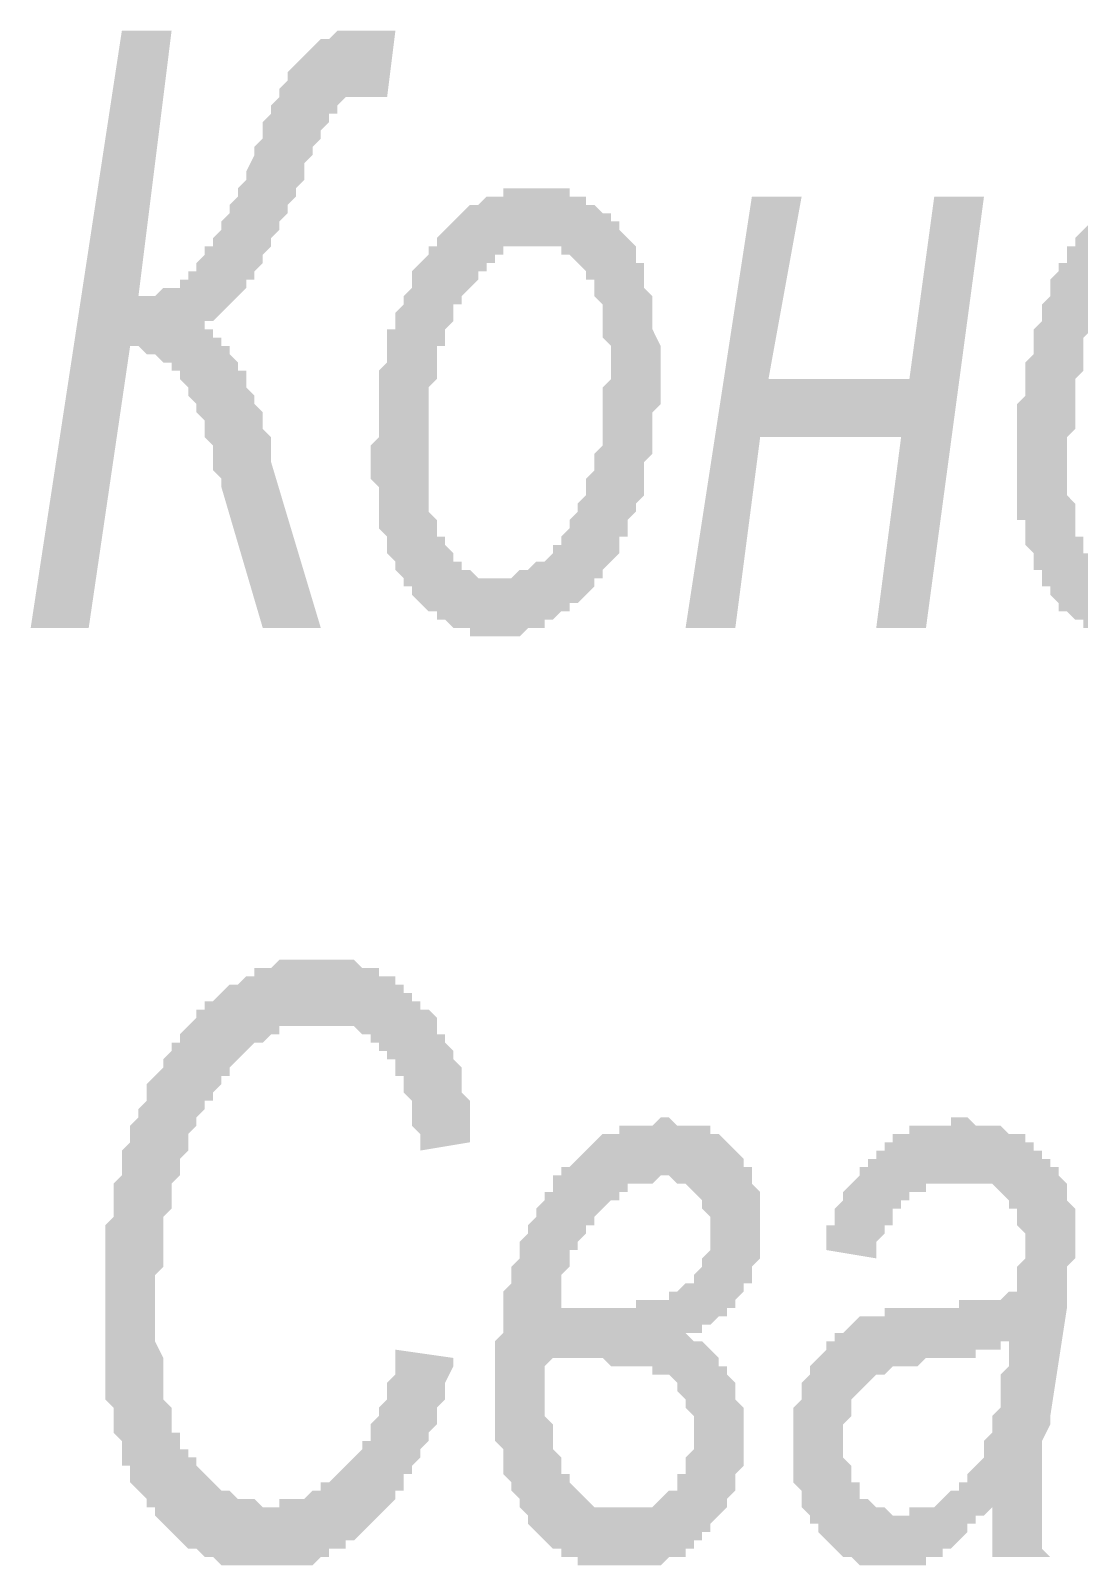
# Model space of a CAD drawing. Header units: millimetres. Extents: x 1372 to 666090, y 1285 to 31551.
# Drawn here: x 503631 to 504159, y 4124 to 4896 of the extents above; entities that cross this region are included whole.
import ezdxf

# ---------------------------------------------------------------- set-up
doc = ezdxf.new("R2010")
doc.units = ezdxf.units.MM
doc.layers.add('PDF _75-АЗ Штамп', color=7, linetype='Continuous')

msp = doc.modelspace()

# ---------------------------------------------------------------- hatches: boundary and pattern name
at = {"layer": 'PDF _75-АЗ Штамп', "transparency": 33554559}
for points in [[(503677.36, 4895.54), (503702.39, 4895.54), (503685.7, 4762.06), (503685.7, 4762.06), (503689.88, 4762.06), (503694.05, 4762.06), (503698.22, 4766.23), (503698.22, 4766.23), (503702.39, 4766.23), (503702.39, 4766.23), (503706.56, 4766.23), (503706.56, 4770.4), (503710.73, 4770.4), (503710.73, 4774.58), (503714.9, 4774.58), (503714.9, 4778.75), (503719.07, 4782.92), (503719.07, 4787.09), (503723.24, 4787.09), (503723.24, 4791.26), (503723.24, 4791.26), (503727.42, 4795.43), (503727.42, 4799.6), (503731.59, 4803.77), (503731.59, 4803.77), (503731.59, 4807.94), (503735.76, 4812.12), (503735.76, 4816.29), (503739.93, 4820.46), (503739.93, 4824.63), (503739.93, 4824.63), (503744.1, 4832.97), (503744.1, 4837.14), (503748.27, 4841.31), (503748.27, 4845.49), (503748.27, 4849.66), (503752.44, 4853.83), (503752.44, 4858), (503756.61, 4862.17), (503756.61, 4862.17), (503756.61, 4866.34), (503760.79, 4870.51), (503760.79, 4870.51), (503760.79, 4874.68), (503760.79, 4874.68), (503760.79, 4874.68), (503764.96, 4878.85), (503764.96, 4878.85), (503769.13, 4883.03), (503773.3, 4887.2), (503773.3, 4887.2), (503777.47, 4891.37), (503777.47, 4891.37), (503777.47, 4891.37), (503781.64, 4891.37), (503785.81, 4895.54), (503785.81, 4895.54), (503789.98, 4895.54), (503794.15, 4895.54), (503798.33, 4895.54), (503798.33, 4895.54), (503798.33, 4895.54), (503802.5, 4895.54), (503802.5, 4895.54), (503806.67, 4895.54), (503810.84, 4895.54), (503815.01, 4895.54), (503810.84, 4862.17), (503806.67, 4862.17), (503806.67, 4862.17), (503802.5, 4862.17), (503798.33, 4862.17), (503798.33, 4862.17), (503794.15, 4862.17), (503789.98, 4862.17), (503789.98, 4862.17), (503785.81, 4858), (503785.81, 4853.83), (503785.81, 4853.83), (503781.64, 4853.83), (503781.64, 4849.66), (503781.64, 4849.66), (503777.47, 4845.49), (503777.47, 4841.31), (503773.3, 4837.14), (503773.3, 4832.97), (503769.13, 4828.8), (503769.13, 4824.63), (503769.13, 4820.46), (503764.96, 4816.29), (503764.96, 4812.12), (503760.79, 4807.94), (503760.79, 4803.77), (503756.61, 4799.6), (503756.61, 4795.43), (503752.44, 4791.26), (503752.44, 4787.09), (503752.44, 4787.09), (503748.27, 4782.92), (503748.27, 4778.75), (503748.27, 4778.75), (503744.1, 4774.58), (503744.1, 4770.4), (503744.1, 4770.4), (503739.93, 4770.4), (503739.93, 4766.23), (503735.76, 4762.06), (503735.76, 4762.06), (503731.59, 4757.89), (503731.59, 4757.89), (503727.42, 4753.72), (503727.42, 4753.72), (503723.24, 4749.55), (503719.07, 4749.55), (503719.07, 4749.55), (503719.07, 4749.55), (503719.07, 4749.55), (503719.07, 4745.38), (503723.24, 4745.38), (503723.24, 4741.21), (503727.42, 4741.21), (503727.42, 4737.03), (503731.59, 4737.03), (503731.59, 4732.86), (503731.59, 4732.86), (503735.76, 4728.69), (503735.76, 4724.52), (503739.93, 4724.52), (503739.93, 4720.35), (503739.93, 4716.18), (503744.1, 4712.01), (503744.1, 4707.84), (503748.27, 4703.67), (503748.27, 4699.49), (503748.27, 4695.32), (503752.44, 4691.15), (503752.44, 4686.98), (503752.44, 4678.64), (503752.44, 4678.64), (503777.47, 4595.21), (503748.27, 4595.21), (503727.42, 4666.12), (503727.42, 4670.3), (503723.24, 4674.47), (503723.24, 4682.81), (503723.24, 4686.98), (503719.07, 4691.15), (503719.07, 4695.32), (503719.07, 4699.49), (503714.9, 4703.67), (503714.9, 4703.67), (503714.9, 4707.84), (503710.73, 4712.01), (503710.73, 4712.01), (503710.73, 4716.18), (503706.56, 4720.35), (503706.56, 4720.35), (503706.56, 4720.35), (503706.56, 4724.52), (503702.39, 4724.52), (503702.39, 4728.69), (503698.22, 4728.69), (503694.05, 4732.86), (503694.05, 4732.86), (503689.88, 4732.86), (503685.7, 4737.03), (503685.7, 4737.03), (503681.53, 4737.03), (503681.53, 4737.03), (503660.68, 4595.21), (503631.48, 4595.21)], [(504223.79, 4674.47), (504248.81, 4670.3), (504248.81, 4666.12), (504248.81, 4661.95), (504248.81, 4657.78), (504244.64, 4653.61), (504244.64, 4649.44), (504244.64, 4645.27), (504240.47, 4641.1), (504240.47, 4641.1), (504240.47, 4636.93), (504236.3, 4632.76), (504236.3, 4628.58), (504232.13, 4624.41), (504232.13, 4624.41), (504232.13, 4620.24), (504227.96, 4616.07), (504227.96, 4616.07), (504223.79, 4611.9), (504223.79, 4611.9), (504219.62, 4607.73), (504219.62, 4607.73), (504215.44, 4603.56), (504215.44, 4603.56), (504211.27, 4599.39), (504207.1, 4599.39), (504207.1, 4599.39), (504202.93, 4595.21), (504202.93, 4595.21), (504198.76, 4595.21), (504194.59, 4595.21), (504194.59, 4591.04), (504190.42, 4591.04), (504186.25, 4591.04), (504182.07, 4591.04), (504182.07, 4591.04), (504177.9, 4591.04), (504177.9, 4591.04), (504173.73, 4591.04), (504169.56, 4595.21), (504169.56, 4595.21), (504165.39, 4595.21), (504161.22, 4595.21), (504161.22, 4599.39), (504157.05, 4599.39), (504157.05, 4599.39), (504152.88, 4603.56), (504148.71, 4603.56), (504148.71, 4607.73), (504144.53, 4611.9), (504144.53, 4611.9), (504144.53, 4616.07), (504140.36, 4616.07), (504140.36, 4620.24), (504140.36, 4624.41), (504136.19, 4624.41), (504136.19, 4628.58), (504136.19, 4632.76), (504132.02, 4636.93), (504132.02, 4641.1), (504132.02, 4645.27), (504132.02, 4649.44), (504127.85, 4649.44), (504127.85, 4653.61), (504127.85, 4657.78), (504127.85, 4661.95), (504127.85, 4670.3), (504127.85, 4674.47), (504127.85, 4678.64), (504127.85, 4678.64), (504127.85, 4682.81), (504127.85, 4686.98), (504127.85, 4691.15), (504127.85, 4695.32), (504127.85, 4699.49), (504127.85, 4703.67), (504127.85, 4707.84), (504132.02, 4712.01), (504132.02, 4716.18), (504132.02, 4720.35), (504132.02, 4720.35), (504132.02, 4724.52), (504132.02, 4728.69), (504136.19, 4732.86), (504136.19, 4737.03), (504136.19, 4741.21), (504136.19, 4745.38), (504136.19, 4745.38), (504140.36, 4749.55), (504140.36, 4753.72), (504140.36, 4757.89), (504144.53, 4762.06), (504144.53, 4766.23), (504144.53, 4770.4), (504148.71, 4774.58), (504148.71, 4778.75), (504152.88, 4778.75), (504152.88, 4782.92), (504152.88, 4787.09), (504157.05, 4787.09), (504157.05, 4791.26), (504161.22, 4795.43), (504161.22, 4795.43), (504165.39, 4799.6), (504165.39, 4799.6), (504169.56, 4799.6), (504169.56, 4803.77), (504173.73, 4803.77), (504173.73, 4807.94), (504177.9, 4807.94), (504182.07, 4812.12), (504182.07, 4812.12), (504186.25, 4812.12), (504190.42, 4812.12), (504190.42, 4816.29), (504194.59, 4816.29), (504198.76, 4816.29), (504198.76, 4816.29), (504202.93, 4816.29), (504207.1, 4816.29), (504207.1, 4816.29), (504211.27, 4816.29), (504215.44, 4816.29), (504215.44, 4816.29), (504219.62, 4816.29), (504223.79, 4816.29), (504223.79, 4812.12), (504227.96, 4812.12), (504232.13, 4812.12), (504232.13, 4807.94), (504236.3, 4807.94), (504236.3, 4807.94), (504240.47, 4803.77), (504240.47, 4799.6), (504244.64, 4799.6), (504244.64, 4795.43), (504248.81, 4795.43), (504248.81, 4791.26), (504252.98, 4787.09), (504252.98, 4787.09), (504252.98, 4782.92), (504257.16, 4778.75), (504257.16, 4774.58), (504257.16, 4770.4), (504257.16, 4766.23), (504257.16, 4762.06), (504261.33, 4757.89), (504261.33, 4753.72), (504261.33, 4749.55), (504261.33, 4745.38), (504261.33, 4745.38), (504236.3, 4741.21), (504236.3, 4749.55), (504236.3, 4753.72), (504232.13, 4757.89), (504232.13, 4757.89), (504232.13, 4762.06), (504232.13, 4766.23), (504227.96, 4770.4), (504227.96, 4774.58), (504227.96, 4774.58), (504223.79, 4778.75), (504223.79, 4778.75), (504219.62, 4782.92), (504215.44, 4782.92), (504215.44, 4782.92), (504211.27, 4787.09), (504207.1, 4787.09), (504207.1, 4787.09), (504202.93, 4787.09), (504202.93, 4787.09), (504198.76, 4787.09), (504194.59, 4787.09), (504194.59, 4782.92), (504190.42, 4782.92), (504186.25, 4782.92), (504186.25, 4778.75), (504182.07, 4778.75), (504182.07, 4774.58), (504177.9, 4774.58), (504177.9, 4774.58), (504177.9, 4770.4), (504173.73, 4766.23), (504173.73, 4766.23), (504169.56, 4762.06), (504169.56, 4757.89), (504169.56, 4753.72), (504165.39, 4753.72), (504165.39, 4749.55), (504165.39, 4745.38), (504161.22, 4741.21), (504161.22, 4737.03), (504161.22, 4732.86), (504161.22, 4728.69), (504161.22, 4724.52), (504157.05, 4720.35), (504157.05, 4716.18), (504157.05, 4712.01), (504157.05, 4707.84), (504157.05, 4703.67), (504157.05, 4699.49), (504157.05, 4695.32), (504152.88, 4691.15), (504152.88, 4691.15), (504152.88, 4686.98), (504152.88, 4682.81), (504152.88, 4678.64), (504152.88, 4674.47), (504152.88, 4670.3), (504152.88, 4666.12), (504152.88, 4661.95), (504157.05, 4657.78), (504157.05, 4653.61), (504157.05, 4649.44), (504157.05, 4645.27), (504157.05, 4641.1), (504161.22, 4641.1), (504161.22, 4636.93), (504161.22, 4632.76), (504165.39, 4632.76), (504165.39, 4628.58), (504169.56, 4624.41), (504169.56, 4624.41), (504173.73, 4624.41), (504177.9, 4620.24), (504177.9, 4620.24), (504182.07, 4620.24), (504182.07, 4620.24), (504186.25, 4620.24), (504190.42, 4620.24), (504190.42, 4620.24), (504194.59, 4624.41), (504194.59, 4624.41), (504198.76, 4624.41), (504202.93, 4628.58), (504202.93, 4628.58), (504207.1, 4632.76), (504207.1, 4632.76), (504211.27, 4636.93), (504211.27, 4636.93), (504211.27, 4641.1), (504215.44, 4645.27), (504215.44, 4649.44), (504215.44, 4649.44), (504219.62, 4653.61), (504219.62, 4657.78), (504219.62, 4661.95), (504223.79, 4666.12), (504223.79, 4670.3), (504223.79, 4674.47), (504223.79, 4674.47)], [(503994.37, 4812.12), (504019.4, 4812.12), (504002.71, 4720.35), (504073.62, 4720.35), (504086.14, 4812.12), (504111.16, 4812.12), (504081.97, 4595.21), (504056.94, 4595.21), (504069.45, 4691.15), (503998.54, 4691.15), (503986.03, 4595.21), (503961, 4595.21)], [(503815.01, 4232.32), (503844.21, 4228.15), (503844.21, 4223.98), (503840.04, 4215.64), (503840.04, 4211.47), (503840.04, 4211.47), (503840.04, 4207.3), (503835.87, 4203.12), (503835.87, 4198.95), (503835.87, 4194.78), (503831.7, 4190.61), (503831.7, 4186.44), (503827.52, 4182.27), (503827.52, 4182.27), (503827.52, 4178.1), (503823.35, 4173.93), (503823.35, 4169.75), (503819.18, 4169.75), (503819.18, 4165.58), (503819.18, 4161.41), (503815.01, 4161.41), (503815.01, 4157.24), (503810.84, 4153.07), (503810.84, 4153.07), (503806.67, 4148.9), (503806.67, 4148.9), (503802.5, 4144.73), (503802.5, 4144.73), (503798.33, 4140.56), (503798.33, 4140.56), (503794.15, 4136.39), (503789.98, 4136.39), (503789.98, 4132.21), (503785.81, 4132.21), (503781.64, 4132.21), (503781.64, 4128.04), (503777.47, 4128.04), (503777.47, 4128.04), (503773.3, 4123.87), (503769.13, 4123.87), (503769.13, 4123.87), (503764.96, 4123.87), (503760.79, 4123.87), (503760.79, 4123.87), (503756.61, 4123.87), (503752.44, 4123.87), (503748.27, 4123.87), (503748.27, 4123.87), (503748.27, 4123.87), (503744.1, 4123.87), (503739.93, 4123.87), (503735.76, 4123.87), (503735.76, 4123.87), (503731.59, 4123.87), (503727.42, 4123.87), (503727.42, 4123.87), (503723.24, 4128.04), (503719.07, 4128.04), (503719.07, 4128.04), (503714.9, 4132.21), (503714.9, 4132.21), (503710.73, 4132.21), (503706.56, 4136.39), (503706.56, 4136.39), (503702.39, 4140.56), (503702.39, 4140.56), (503698.22, 4144.73), (503698.22, 4144.73), (503694.05, 4148.9), (503694.05, 4153.07), (503689.88, 4153.07), (503689.88, 4153.07), (503689.88, 4157.24), (503685.7, 4161.41), (503685.7, 4161.41), (503681.53, 4165.58), (503681.53, 4169.75), (503681.53, 4173.93), (503677.36, 4173.93), (503677.36, 4178.1), (503677.36, 4182.27), (503677.36, 4186.44), (503673.19, 4190.61), (503673.19, 4194.78), (503673.19, 4194.78), (503673.19, 4198.95), (503673.19, 4203.12), (503669.02, 4207.3), (503669.02, 4211.47), (503669.02, 4215.64), (503669.02, 4219.81), (503669.02, 4223.98), (503669.02, 4228.15), (503669.02, 4232.32), (503669.02, 4240.66), (503669.02, 4244.84), (503669.02, 4249.01), (503669.02, 4249.01), (503669.02, 4253.18), (503669.02, 4257.35), (503669.02, 4261.52), (503669.02, 4265.69), (503669.02, 4269.86), (503669.02, 4274.03), (503669.02, 4278.21), (503669.02, 4282.38), (503669.02, 4286.55), (503669.02, 4290.72), (503669.02, 4294.89), (503673.19, 4299.06), (503673.19, 4303.23), (503673.19, 4307.4), (503673.19, 4311.57), (503673.19, 4315.75), (503677.36, 4319.92), (503677.36, 4324.09), (503677.36, 4328.26), (503677.36, 4332.43), (503677.36, 4332.43), (503681.53, 4336.6), (503681.53, 4340.77), (503681.53, 4344.94), (503685.7, 4349.12), (503685.7, 4353.29), (503685.7, 4353.29), (503689.88, 4357.46), (503689.88, 4361.63), (503689.88, 4365.8), (503694.05, 4369.97), (503694.05, 4369.97), (503698.22, 4374.14), (503698.22, 4378.31), (503698.22, 4378.31), (503702.39, 4382.48), (503702.39, 4386.66), (503706.56, 4386.66), (503706.56, 4390.83), (503710.73, 4395), (503710.73, 4395), (503714.9, 4399.17), (503714.9, 4403.34), (503719.07, 4403.34), (503719.07, 4407.51), (503723.24, 4407.51), (503727.42, 4411.68), (503727.42, 4411.68), (503731.59, 4415.85), (503731.59, 4415.85), (503735.76, 4415.85), (503739.93, 4420.03), (503739.93, 4420.03), (503744.1, 4420.03), (503744.1, 4424.2), (503748.27, 4424.2), (503752.44, 4424.2), (503752.44, 4424.2), (503756.61, 4428.37), (503760.79, 4428.37), (503760.79, 4428.37), (503764.96, 4428.37), (503769.13, 4428.37), (503769.13, 4428.37), (503773.3, 4428.37), (503777.47, 4428.37), (503777.47, 4428.37), (503781.64, 4428.37), (503785.81, 4428.37), (503789.98, 4428.37), (503789.98, 4428.37), (503794.15, 4428.37), (503798.33, 4424.2), (503798.33, 4424.2), (503802.5, 4424.2), (503806.67, 4424.2), (503806.67, 4420.03), (503810.84, 4420.03), (503815.01, 4420.03), (503815.01, 4415.85), (503819.18, 4415.85), (503819.18, 4411.68), (503823.35, 4411.68), (503823.35, 4407.51), (503827.52, 4407.51), (503827.52, 4403.34), (503831.7, 4403.34), (503831.7, 4403.34), (503835.87, 4399.17), (503835.87, 4395), (503835.87, 4390.83), (503840.04, 4390.83), (503840.04, 4386.66), (503844.21, 4382.48), (503844.21, 4378.31), (503844.21, 4378.31), (503848.38, 4374.14), (503848.38, 4369.97), (503848.38, 4365.8), (503848.38, 4361.63), (503852.55, 4357.46), (503852.55, 4353.29), (503852.55, 4349.12), (503852.55, 4344.94), (503852.55, 4340.77), (503852.55, 4336.6), (503852.55, 4336.6), (503827.52, 4332.43), (503827.52, 4336.6), (503827.52, 4340.77), (503823.35, 4344.94), (503823.35, 4349.12), (503823.35, 4353.29), (503823.35, 4357.46), (503819.18, 4361.63), (503819.18, 4365.8), (503819.18, 4369.97), (503815.01, 4369.97), (503815.01, 4374.14), (503815.01, 4378.31), (503810.84, 4378.31), (503810.84, 4382.48), (503806.67, 4382.48), (503806.67, 4386.66), (503802.5, 4386.66), (503802.5, 4390.83), (503798.33, 4390.83), (503798.33, 4390.83), (503794.15, 4395), (503789.98, 4395), (503789.98, 4395), (503785.81, 4395), (503781.64, 4395), (503777.47, 4395), (503777.47, 4395), (503773.3, 4395), (503773.3, 4395), (503769.13, 4395), (503764.96, 4395), (503764.96, 4395), (503760.79, 4395), (503756.61, 4395), (503756.61, 4390.83), (503752.44, 4390.83), (503752.44, 4390.83), (503748.27, 4386.66), (503744.1, 4386.66), (503744.1, 4386.66), (503739.93, 4382.48), (503739.93, 4382.48), (503735.76, 4378.31), (503735.76, 4378.31), (503731.59, 4374.14), (503731.59, 4369.97), (503727.42, 4369.97), (503727.42, 4365.8), (503723.24, 4361.63), (503723.24, 4357.46), (503719.07, 4357.46), (503719.07, 4353.29), (503714.9, 4349.12), (503714.9, 4349.12), (503714.9, 4344.94), (503710.73, 4340.77), (503710.73, 4336.6), (503710.73, 4336.6), (503710.73, 4332.43), (503706.56, 4328.26), (503706.56, 4324.09), (503706.56, 4319.92), (503702.39, 4315.75), (503702.39, 4311.57), (503702.39, 4307.4), (503702.39, 4307.4), (503702.39, 4303.23), (503698.22, 4299.06), (503698.22, 4294.89), (503698.22, 4290.72), (503698.22, 4286.55), (503698.22, 4282.38), (503698.22, 4278.21), (503698.22, 4274.03), (503694.05, 4269.86), (503694.05, 4265.69), (503694.05, 4261.52), (503694.05, 4257.35), (503694.05, 4253.18), (503694.05, 4249.01), (503694.05, 4244.84), (503694.05, 4240.66), (503694.05, 4236.49), (503698.22, 4228.15), (503698.22, 4223.98), (503698.22, 4219.81), (503698.22, 4215.64), (503698.22, 4211.47), (503698.22, 4211.47), (503698.22, 4207.3), (503702.39, 4203.12), (503702.39, 4198.95), (503702.39, 4194.78), (503702.39, 4190.61), (503706.56, 4190.61), (503706.56, 4186.44), (503706.56, 4182.27), (503710.73, 4182.27), (503710.73, 4178.1), (503714.9, 4178.1), (503714.9, 4173.93), (503719.07, 4169.75), (503719.07, 4169.75), (503723.24, 4165.58), (503723.24, 4165.58), (503727.42, 4161.41), (503727.42, 4161.41), (503731.59, 4161.41), (503735.76, 4157.24), (503735.76, 4157.24), (503739.93, 4157.24), (503744.1, 4157.24), (503744.1, 4157.24), (503748.27, 4153.07), (503752.44, 4153.07), (503752.44, 4153.07), (503756.61, 4153.07), (503756.61, 4157.24), (503760.79, 4157.24), (503764.96, 4157.24), (503764.96, 4157.24), (503769.13, 4157.24), (503773.3, 4161.41), (503773.3, 4161.41), (503777.47, 4161.41), (503777.47, 4165.58), (503781.64, 4165.58), (503785.81, 4169.75), (503785.81, 4169.75), (503789.98, 4173.93), (503789.98, 4173.93), (503794.15, 4178.1), (503794.15, 4178.1), (503798.33, 4182.27), (503798.33, 4186.44), (503802.5, 4186.44), (503802.5, 4190.61), (503802.5, 4194.78), (503806.67, 4198.95), (503806.67, 4203.12), (503806.67, 4203.12), (503810.84, 4207.3), (503810.84, 4211.47), (503810.84, 4215.64), (503815.01, 4219.81), (503815.01, 4223.98), (503815.01, 4228.15), (503815.01, 4232.32)]]:
    msp.add_hatch(color=256, dxfattribs=at).paths.add_polyline_path(points)
h = msp.add_hatch(color=256, dxfattribs=at)
h.paths.add_polyline_path([(503802.5, 4678.64), (503802.5, 4682.81), (503802.5, 4686.98), (503806.67, 4691.15), (503806.67, 4695.32), (503806.67, 4699.49), (503806.67, 4703.67), (503806.67, 4707.84), (503806.67, 4712.01), (503806.67, 4716.18), (503806.67, 4720.35), (503806.67, 4724.52), (503810.84, 4728.69), (503810.84, 4732.86), (503810.84, 4737.03), (503810.84, 4741.21), (503810.84, 4745.38), (503815.01, 4745.38), (503815.01, 4749.55), (503815.01, 4753.72), (503819.18, 4757.89), (503819.18, 4762.06), (503819.18, 4762.06), (503823.35, 4766.23), (503823.35, 4770.4), (503823.35, 4774.58), (503827.52, 4778.75), (503827.52, 4778.75), (503831.7, 4782.92), (503831.7, 4787.09), (503835.87, 4787.09), (503835.87, 4791.26), (503840.04, 4795.43), (503840.04, 4795.43), (503844.21, 4799.6), (503844.21, 4799.6), (503848.38, 4803.77), (503848.38, 4803.77), (503852.55, 4807.94), (503852.55, 4807.94), (503856.72, 4807.94), (503860.89, 4812.12), (503860.89, 4812.12), (503865.06, 4812.12), (503869.24, 4812.12), (503869.24, 4816.29), (503873.41, 4816.29), (503877.58, 4816.29), (503877.58, 4816.29), (503881.75, 4816.29), (503885.92, 4816.29), (503885.92, 4816.29), (503890.09, 4816.29), (503894.26, 4816.29), (503894.26, 4816.29), (503898.43, 4816.29), (503902.61, 4816.29), (503902.61, 4812.12), (503906.78, 4812.12), (503910.95, 4812.12), (503910.95, 4807.94), (503915.12, 4807.94), (503915.12, 4807.94), (503919.29, 4803.77), (503923.46, 4803.77), (503923.46, 4799.6), (503927.63, 4799.6), (503927.63, 4795.43), (503931.8, 4791.26), (503931.8, 4791.26), (503931.8, 4791.26), (503935.98, 4787.09), (503935.98, 4782.92), (503935.98, 4778.75), (503940.15, 4778.75), (503940.15, 4774.58), (503940.15, 4770.4), (503940.15, 4766.23), (503944.32, 4762.06), (503944.32, 4757.89), (503944.32, 4753.72), (503944.32, 4753.72), (503944.32, 4749.55), (503944.32, 4745.38), (503948.49, 4737.03), (503948.49, 4732.86), (503948.49, 4728.69), (503948.49, 4728.69), (503948.49, 4724.52), (503948.49, 4716.18), (503948.49, 4712.01), (503948.49, 4707.84), (503944.32, 4703.67), (503944.32, 4703.67), (503944.32, 4699.49), (503944.32, 4695.32), (503944.32, 4691.15), (503944.32, 4686.98), (503944.32, 4682.81), (503940.15, 4678.64), (503940.15, 4674.47), (503940.15, 4670.3), (503940.15, 4666.12), (503940.15, 4661.95), (503935.98, 4657.78), (503935.98, 4657.78), (503935.98, 4653.61), (503931.8, 4649.44), (503931.8, 4645.27), (503931.8, 4641.1), (503927.63, 4641.1), (503927.63, 4636.93), (503927.63, 4632.76), (503923.46, 4628.58), (503923.46, 4628.58), (503919.29, 4624.41), (503919.29, 4620.24), (503915.12, 4620.24), (503915.12, 4616.07), (503910.95, 4611.9), (503910.95, 4611.9), (503906.78, 4607.73), (503906.78, 4607.73), (503902.61, 4607.73), (503902.61, 4603.56), (503898.43, 4603.56), (503894.26, 4599.39), (503894.26, 4599.39), (503890.09, 4599.39), (503890.09, 4595.21), (503885.92, 4595.21), (503881.75, 4595.21), (503881.75, 4595.21), (503877.58, 4591.04), (503873.41, 4591.04), (503873.41, 4591.04), (503869.24, 4591.04), (503865.06, 4591.04), (503865.06, 4591.04), (503860.89, 4591.04), (503860.89, 4591.04), (503856.72, 4591.04), (503852.55, 4591.04), (503852.55, 4595.21), (503848.38, 4595.21), (503844.21, 4595.21), (503844.21, 4595.21), (503840.04, 4599.39), (503835.87, 4599.39), (503835.87, 4603.56), (503835.87, 4603.56), (503831.7, 4603.56), (503827.52, 4607.73), (503827.52, 4607.73), (503823.35, 4611.9), (503823.35, 4616.07), (503819.18, 4616.07), (503819.18, 4620.24), (503815.01, 4624.41), (503815.01, 4624.41), (503815.01, 4628.58), (503810.84, 4632.76), (503810.84, 4636.93), (503810.84, 4641.1), (503806.67, 4645.27), (503806.67, 4645.27), (503806.67, 4649.44), (503806.67, 4653.61), (503806.67, 4657.78), (503806.67, 4661.95), (503806.67, 4666.12), (503802.5, 4670.3), (503802.5, 4674.47), (503802.5, 4678.64)], flags=0)
h.paths.add_polyline_path([(503831.7, 4682.81), (503831.7, 4678.64), (503831.7, 4674.47), (503831.7, 4666.12), (503831.7, 4661.95), (503831.7, 4657.78), (503831.7, 4653.61), (503831.7, 4653.61), (503835.87, 4649.44), (503835.87, 4645.27), (503835.87, 4641.1), (503840.04, 4641.1), (503840.04, 4636.93), (503840.04, 4636.93), (503844.21, 4632.76), (503844.21, 4628.58), (503848.38, 4628.58), (503848.38, 4624.41), (503852.55, 4624.41), (503852.55, 4624.41), (503856.72, 4620.24), (503860.89, 4620.24), (503860.89, 4620.24), (503865.06, 4620.24), (503865.06, 4620.24), (503869.24, 4620.24), (503873.41, 4620.24), (503873.41, 4620.24), (503877.58, 4624.41), (503881.75, 4624.41), (503881.75, 4624.41), (503885.92, 4628.58), (503885.92, 4628.58), (503890.09, 4628.58), (503894.26, 4632.76), (503894.26, 4636.93), (503898.43, 4636.93), (503898.43, 4641.1), (503898.43, 4641.1), (503902.61, 4645.27), (503902.61, 4649.44), (503906.78, 4653.61), (503906.78, 4653.61), (503906.78, 4657.78), (503910.95, 4661.95), (503910.95, 4666.12), (503910.95, 4670.3), (503915.12, 4674.47), (503915.12, 4674.47), (503915.12, 4678.64), (503915.12, 4682.81), (503919.29, 4686.98), (503919.29, 4686.98), (503919.29, 4691.15), (503919.29, 4695.32), (503919.29, 4699.49), (503919.29, 4703.67), (503919.29, 4707.84), (503919.29, 4712.01), (503919.29, 4716.18), (503923.46, 4720.35), (503923.46, 4724.52), (503923.46, 4728.69), (503923.46, 4732.86), (503923.46, 4737.03), (503919.29, 4741.21), (503919.29, 4745.38), (503919.29, 4749.55), (503919.29, 4753.72), (503919.29, 4757.89), (503915.12, 4762.06), (503915.12, 4762.06), (503915.12, 4766.23), (503915.12, 4770.4), (503910.95, 4770.4), (503910.95, 4770.4), (503910.95, 4774.58), (503906.78, 4778.75), (503906.78, 4778.75), (503902.61, 4782.92), (503898.43, 4782.92), (503898.43, 4787.09), (503894.26, 4787.09), (503894.26, 4787.09), (503890.09, 4787.09), (503885.92, 4787.09), (503885.92, 4787.09), (503881.75, 4787.09), (503877.58, 4787.09), (503877.58, 4787.09), (503873.41, 4787.09), (503869.24, 4787.09), (503869.24, 4782.92), (503865.06, 4782.92), (503865.06, 4778.75), (503865.06, 4778.75), (503860.89, 4778.75), (503860.89, 4774.58), (503856.72, 4774.58), (503856.72, 4770.4), (503852.55, 4766.23), (503852.55, 4766.23), (503848.38, 4762.06), (503848.38, 4757.89), (503844.21, 4757.89), (503844.21, 4753.72), (503844.21, 4749.55), (503840.04, 4745.38), (503840.04, 4741.21), (503840.04, 4737.03), (503835.87, 4737.03), (503835.87, 4732.86), (503835.87, 4728.69), (503835.87, 4724.52), (503835.87, 4720.35), (503831.7, 4716.18), (503831.7, 4712.01), (503831.7, 4707.84), (503831.7, 4703.67), (503831.7, 4699.49), (503831.7, 4695.32), (503831.7, 4691.15), (503831.7, 4686.98), (503831.7, 4682.81), (503831.7, 4682.81)], flags=0)
h = msp.add_hatch(color=256, dxfattribs=at)
h.paths.add_polyline_path([(503961, 4240.66), (503965.17, 4236.49), (503969.34, 4236.49), (503969.34, 4236.49), (503973.52, 4232.32), (503973.52, 4232.32), (503977.69, 4228.15), (503977.69, 4223.98), (503981.86, 4223.98), (503981.86, 4219.81), (503986.03, 4215.64), (503986.03, 4215.64), (503986.03, 4211.47), (503986.03, 4207.3), (503990.2, 4203.12), (503990.2, 4198.95), (503990.2, 4194.78), (503990.2, 4190.61), (503990.2, 4190.61), (503990.2, 4186.44), (503990.2, 4182.27), (503990.2, 4178.1), (503990.2, 4173.93), (503986.03, 4169.75), (503986.03, 4169.75), (503986.03, 4165.58), (503986.03, 4161.41), (503981.86, 4157.24), (503981.86, 4153.07), (503977.69, 4148.9), (503977.69, 4148.9), (503973.52, 4144.73), (503973.52, 4144.73), (503973.52, 4140.56), (503969.34, 4140.56), (503969.34, 4136.39), (503965.17, 4136.39), (503965.17, 4132.21), (503961, 4132.21), (503961, 4128.04), (503956.83, 4128.04), (503952.66, 4128.04), (503952.66, 4128.04), (503948.49, 4123.87), (503944.32, 4123.87), (503944.32, 4123.87), (503940.15, 4123.87), (503935.98, 4123.87), (503931.8, 4123.87), (503931.8, 4123.87), (503927.63, 4123.87), (503927.63, 4123.87), (503923.46, 4123.87), (503919.29, 4123.87), (503915.12, 4123.87), (503915.12, 4123.87), (503910.95, 4123.87), (503906.78, 4123.87), (503906.78, 4128.04), (503902.61, 4128.04), (503898.43, 4128.04), (503898.43, 4132.21), (503894.26, 4132.21), (503894.26, 4132.21), (503890.09, 4136.39), (503890.09, 4136.39), (503885.92, 4140.56), (503885.92, 4140.56), (503881.75, 4144.73), (503881.75, 4148.9), (503877.58, 4153.07), (503877.58, 4153.07), (503877.58, 4157.24), (503873.41, 4161.41), (503873.41, 4165.58), (503873.41, 4165.58), (503869.24, 4169.75), (503869.24, 4173.93), (503869.24, 4178.1), (503869.24, 4182.27), (503865.06, 4186.44), (503865.06, 4190.61), (503865.06, 4194.78), (503865.06, 4198.95), (503865.06, 4203.12), (503865.06, 4207.3), (503865.06, 4207.3), (503865.06, 4211.47), (503865.06, 4215.64), (503865.06, 4219.81), (503865.06, 4223.98), (503865.06, 4228.15), (503865.06, 4232.32), (503865.06, 4236.49), (503869.24, 4240.66), (503869.24, 4244.84), (503869.24, 4249.01), (503869.24, 4253.18), (503869.24, 4257.35), (503869.24, 4261.52), (503873.41, 4265.69), (503873.41, 4269.86), (503873.41, 4274.03), (503873.41, 4274.03), (503877.58, 4278.21), (503877.58, 4282.38), (503877.58, 4286.55), (503881.75, 4290.72), (503881.75, 4294.89), (503881.75, 4294.89), (503885.92, 4299.06), (503885.92, 4303.23), (503890.09, 4307.4), (503890.09, 4307.4), (503890.09, 4311.57), (503894.26, 4311.57), (503894.26, 4315.75), (503894.26, 4319.92), (503898.43, 4319.92), (503898.43, 4324.09), (503902.61, 4324.09), (503906.78, 4328.26), (503906.78, 4328.26), (503910.95, 4332.43), (503910.95, 4332.43), (503915.12, 4336.6), (503915.12, 4336.6), (503919.29, 4340.77), (503923.46, 4340.77), (503923.46, 4340.77), (503927.63, 4340.77), (503927.63, 4344.94), (503931.8, 4344.94), (503935.98, 4344.94), (503935.98, 4344.94), (503940.15, 4344.94), (503944.32, 4344.94), (503948.49, 4349.12), (503948.49, 4349.12), (503952.66, 4349.12), (503952.66, 4349.12), (503956.83, 4344.94), (503961, 4344.94), (503965.17, 4344.94), (503965.17, 4344.94), (503969.34, 4344.94), (503973.52, 4344.94), (503973.52, 4340.77), (503977.69, 4340.77), (503977.69, 4340.77), (503981.86, 4336.6), (503981.86, 4336.6), (503986.03, 4332.43), (503986.03, 4332.43), (503990.2, 4328.26), (503990.2, 4324.09), (503994.37, 4324.09), (503994.37, 4319.92), (503994.37, 4315.75), (503998.54, 4311.57), (503998.54, 4307.4), (503998.54, 4303.23), (503998.54, 4299.06), (503998.54, 4294.89), (503998.54, 4294.89), (503998.54, 4290.72), (503998.54, 4286.55), (503998.54, 4282.38), (503998.54, 4278.21), (503994.37, 4274.03), (503994.37, 4269.86), (503994.37, 4265.69), (503990.2, 4265.69), (503990.2, 4261.52), (503990.2, 4261.52), (503986.03, 4257.35), (503986.03, 4253.18), (503981.86, 4253.18), (503981.86, 4249.01), (503977.69, 4249.01), (503977.69, 4249.01), (503973.52, 4244.84), (503969.34, 4244.84), (503969.34, 4240.66), (503965.17, 4240.66), (503961, 4240.66), (503961, 4240.66)], flags=0)
h.paths.add_polyline_path([(503898.43, 4253.18), (503898.43, 4253.18), (503902.61, 4253.18), (503906.78, 4253.18), (503906.78, 4253.18), (503910.95, 4253.18), (503915.12, 4253.18), (503915.12, 4253.18), (503919.29, 4253.18), (503923.46, 4253.18), (503923.46, 4253.18), (503927.63, 4253.18), (503931.8, 4253.18), (503935.98, 4253.18), (503935.98, 4257.35), (503940.15, 4257.35), (503944.32, 4257.35), (503944.32, 4257.35), (503948.49, 4257.35), (503952.66, 4257.35), (503952.66, 4261.52), (503956.83, 4261.52), (503956.83, 4261.52), (503956.83, 4261.52), (503961, 4265.69), (503965.17, 4265.69), (503965.17, 4269.86), (503969.34, 4274.03), (503969.34, 4274.03), (503969.34, 4278.21), (503973.52, 4282.38), (503973.52, 4286.55), (503973.52, 4290.72), (503973.52, 4290.72), (503973.52, 4294.89), (503973.52, 4299.06), (503969.34, 4303.23), (503969.34, 4307.4), (503969.34, 4307.4), (503965.17, 4311.57), (503965.17, 4311.57), (503961, 4315.75), (503961, 4315.75), (503956.83, 4315.75), (503952.66, 4319.92), (503952.66, 4319.92), (503948.49, 4319.92), (503948.49, 4319.92), (503944.32, 4315.75), (503940.15, 4315.75), (503940.15, 4315.75), (503935.98, 4315.75), (503931.8, 4315.75), (503931.8, 4311.57), (503927.63, 4311.57), (503927.63, 4307.4), (503923.46, 4307.4), (503919.29, 4303.23), (503919.29, 4303.23), (503919.29, 4303.23), (503915.12, 4299.06), (503915.12, 4294.89), (503910.95, 4294.89), (503910.95, 4290.72), (503906.78, 4286.55), (503906.78, 4282.38), (503902.61, 4282.38), (503902.61, 4278.21), (503902.61, 4274.03), (503898.43, 4269.86), (503898.43, 4265.69), (503898.43, 4261.52), (503898.43, 4257.35), (503898.43, 4253.18)], flags=0)
h.paths.add_polyline_path([(503894.26, 4228.15), (503890.09, 4223.98), (503890.09, 4219.81), (503890.09, 4215.64), (503890.09, 4211.47), (503890.09, 4207.3), (503890.09, 4203.12), (503890.09, 4198.95), (503894.26, 4194.78), (503894.26, 4190.61), (503894.26, 4186.44), (503894.26, 4186.44), (503894.26, 4182.27), (503898.43, 4178.1), (503898.43, 4173.93), (503898.43, 4169.75), (503902.61, 4169.75), (503902.61, 4165.58), (503902.61, 4165.58), (503906.78, 4161.41), (503906.78, 4161.41), (503910.95, 4157.24), (503910.95, 4157.24), (503915.12, 4153.07), (503919.29, 4153.07), (503919.29, 4153.07), (503923.46, 4153.07), (503927.63, 4153.07), (503927.63, 4153.07), (503931.8, 4153.07), (503935.98, 4153.07), (503935.98, 4153.07), (503940.15, 4153.07), (503944.32, 4153.07), (503944.32, 4153.07), (503948.49, 4157.24), (503948.49, 4157.24), (503952.66, 4161.41), (503956.83, 4161.41), (503956.83, 4161.41), (503956.83, 4165.58), (503956.83, 4169.75), (503961, 4169.75), (503961, 4173.93), (503961, 4178.1), (503965.17, 4182.27), (503965.17, 4186.44), (503965.17, 4190.61), (503965.17, 4194.78), (503965.17, 4198.95), (503961, 4203.12), (503961, 4207.3), (503961, 4207.3), (503956.83, 4211.47), (503956.83, 4215.64), (503956.83, 4215.64), (503952.66, 4219.81), (503952.66, 4219.81), (503948.49, 4219.81), (503948.49, 4219.81), (503944.32, 4219.81), (503944.32, 4223.98), (503940.15, 4223.98), (503940.15, 4223.98), (503935.98, 4223.98), (503931.8, 4223.98), (503931.8, 4223.98), (503927.63, 4223.98), (503923.46, 4223.98), (503919.29, 4228.15), (503919.29, 4228.15), (503915.12, 4228.15), (503910.95, 4228.15), (503906.78, 4228.15), (503902.61, 4228.15), (503902.61, 4228.15), (503898.43, 4228.15), (503894.26, 4228.15), (503894.26, 4228.15)], flags=0)
h = msp.add_hatch(color=256, dxfattribs=at)
h.paths.add_polyline_path([(504115.34, 4153.07), (504111.16, 4148.9), (504106.99, 4148.9), (504106.99, 4144.73), (504102.82, 4144.73), (504102.82, 4140.56), (504098.65, 4136.39), (504098.65, 4136.39), (504094.48, 4132.21), (504090.31, 4132.21), (504090.31, 4132.21), (504090.31, 4128.04), (504086.14, 4128.04), (504081.97, 4128.04), (504081.97, 4123.87), (504077.8, 4123.87), (504073.62, 4123.87), (504073.62, 4123.87), (504069.45, 4123.87), (504065.28, 4123.87), (504065.28, 4123.87), (504061.11, 4123.87), (504056.94, 4123.87), (504056.94, 4123.87), (504052.77, 4123.87), (504048.6, 4123.87), (504048.6, 4123.87), (504044.43, 4128.04), (504040.25, 4128.04), (504040.25, 4128.04), (504036.08, 4132.21), (504036.08, 4132.21), (504031.91, 4136.39), (504031.91, 4136.39), (504027.74, 4140.56), (504027.74, 4144.73), (504023.57, 4144.73), (504023.57, 4148.9), (504019.4, 4153.07), (504019.4, 4157.24), (504019.4, 4157.24), (504019.4, 4161.41), (504015.23, 4165.58), (504015.23, 4169.75), (504015.23, 4173.93), (504015.23, 4178.1), (504015.23, 4182.27), (504015.23, 4186.44), (504015.23, 4190.61), (504015.23, 4194.78), (504015.23, 4198.95), (504015.23, 4203.12), (504019.4, 4207.3), (504019.4, 4207.3), (504019.4, 4211.47), (504019.4, 4215.64), (504019.4, 4215.64), (504023.57, 4219.81), (504023.57, 4223.98), (504027.74, 4228.15), (504027.74, 4228.15), (504031.91, 4232.32), (504031.91, 4236.49), (504036.08, 4236.49), (504036.08, 4240.66), (504040.25, 4240.66), (504040.25, 4240.66), (504044.43, 4244.84), (504044.43, 4244.84), (504048.6, 4249.01), (504052.77, 4249.01), (504052.77, 4249.01), (504056.94, 4249.01), (504061.11, 4249.01), (504061.11, 4253.18), (504065.28, 4253.18), (504065.28, 4253.18), (504069.45, 4253.18), (504069.45, 4253.18), (504073.62, 4253.18), (504077.8, 4253.18), (504077.8, 4253.18), (504081.97, 4253.18), (504086.14, 4253.18), (504090.31, 4253.18), (504094.48, 4253.18), (504098.65, 4253.18), (504098.65, 4257.35), (504102.82, 4257.35), (504106.99, 4257.35), (504111.16, 4257.35), (504111.16, 4257.35), (504115.34, 4257.35), (504119.51, 4257.35), (504119.51, 4257.35), (504123.68, 4261.52), (504123.68, 4261.52), (504127.85, 4261.52), (504127.85, 4261.52), (504127.85, 4265.69), (504127.85, 4269.86), (504127.85, 4274.03), (504132.02, 4278.21), (504132.02, 4282.38), (504132.02, 4286.55), (504132.02, 4286.55), (504132.02, 4290.72), (504127.85, 4294.89), (504127.85, 4299.06), (504127.85, 4303.23), (504123.68, 4303.23), (504123.68, 4307.4), (504123.68, 4307.4), (504119.51, 4311.57), (504119.51, 4311.57), (504115.34, 4315.75), (504111.16, 4315.75), (504111.16, 4315.75), (504106.99, 4315.75), (504102.82, 4315.75), (504098.65, 4315.75), (504098.65, 4315.75), (504094.48, 4315.75), (504090.31, 4315.75), (504090.31, 4315.75), (504086.14, 4315.75), (504081.97, 4315.75), (504081.97, 4311.57), (504077.8, 4311.57), (504073.62, 4311.57), (504073.62, 4307.4), (504069.45, 4307.4), (504069.45, 4303.23), (504065.28, 4303.23), (504065.28, 4299.06), (504065.28, 4294.89), (504061.11, 4294.89), (504061.11, 4290.72), (504056.94, 4286.55), (504056.94, 4282.38), (504056.94, 4278.21), (504056.94, 4278.21), (504031.91, 4282.38), (504031.91, 4286.55), (504031.91, 4290.72), (504031.91, 4294.89), (504036.08, 4294.89), (504036.08, 4299.06), (504036.08, 4303.23), (504040.25, 4307.4), (504040.25, 4311.57), (504044.43, 4315.75), (504044.43, 4315.75), (504048.6, 4319.92), (504048.6, 4324.09), (504052.77, 4324.09), (504052.77, 4328.26), (504056.94, 4328.26), (504056.94, 4328.26), (504056.94, 4332.43), (504061.11, 4332.43), (504061.11, 4336.6), (504065.28, 4336.6), (504065.28, 4340.77), (504069.45, 4340.77), (504073.62, 4340.77), (504073.62, 4344.94), (504077.8, 4344.94), (504081.97, 4344.94), (504081.97, 4344.94), (504086.14, 4344.94), (504090.31, 4344.94), (504094.48, 4344.94), (504094.48, 4349.12), (504098.65, 4349.12), (504098.65, 4349.12), (504102.82, 4349.12), (504106.99, 4344.94), (504106.99, 4344.94), (504111.16, 4344.94), (504115.34, 4344.94), (504119.51, 4344.94), (504119.51, 4344.94), (504123.68, 4340.77), (504127.85, 4340.77), (504127.85, 4340.77), (504132.02, 4340.77), (504132.02, 4336.6), (504136.19, 4336.6), (504136.19, 4332.43), (504140.36, 4332.43), (504140.36, 4328.26), (504144.53, 4328.26), (504144.53, 4324.09), (504148.71, 4324.09), (504148.71, 4319.92), (504152.88, 4315.75), (504152.88, 4311.57), (504152.88, 4307.4), (504152.88, 4307.4), (504157.05, 4303.23), (504157.05, 4299.06), (504157.05, 4294.89), (504157.05, 4290.72), (504157.05, 4286.55), (504157.05, 4282.38), (504157.05, 4278.21), (504157.05, 4278.21), (504152.88, 4274.03), (504152.88, 4269.86), (504152.88, 4265.69), (504152.88, 4257.35), (504152.88, 4253.18), (504152.88, 4253.18), (504144.53, 4198.95), (504144.53, 4194.78), (504140.36, 4186.44), (504140.36, 4182.27), (504140.36, 4178.1), (504140.36, 4173.93), (504140.36, 4169.75), (504140.36, 4165.58), (504140.36, 4165.58), (504140.36, 4161.41), (504140.36, 4157.24), (504140.36, 4157.24), (504140.36, 4153.07), (504140.36, 4148.9), (504140.36, 4144.73), (504140.36, 4140.56), (504140.36, 4136.39), (504140.36, 4132.21), (504144.53, 4128.04), (504144.53, 4128.04), (504115.34, 4128.04), (504115.34, 4132.21), (504115.34, 4132.21), (504115.34, 4136.39), (504115.34, 4140.56), (504115.34, 4144.73), (504115.34, 4153.07), (504115.34, 4153.07)], flags=0)
h.paths.add_polyline_path([(504123.68, 4236.49), (504119.51, 4236.49), (504119.51, 4232.32), (504115.34, 4232.32), (504111.16, 4232.32), (504111.16, 4232.32), (504111.16, 4232.32), (504106.99, 4232.32), (504106.99, 4228.15), (504102.82, 4228.15), (504098.65, 4228.15), (504094.48, 4228.15), (504090.31, 4228.15), (504090.31, 4228.15), (504086.14, 4228.15), (504081.97, 4228.15), (504081.97, 4228.15), (504077.8, 4223.98), (504073.62, 4223.98), (504069.45, 4223.98), (504069.45, 4223.98), (504065.28, 4223.98), (504065.28, 4223.98), (504061.11, 4219.81), (504061.11, 4219.81), (504061.11, 4219.81), (504056.94, 4219.81), (504052.77, 4215.64), (504052.77, 4215.64), (504048.6, 4211.47), (504048.6, 4211.47), (504044.43, 4207.3), (504044.43, 4207.3), (504044.43, 4203.12), (504044.43, 4198.95), (504040.25, 4194.78), (504040.25, 4190.61), (504040.25, 4186.44), (504040.25, 4186.44), (504040.25, 4182.27), (504040.25, 4178.1), (504044.43, 4173.93), (504044.43, 4169.75), (504044.43, 4165.58), (504048.6, 4165.58), (504048.6, 4161.41), (504048.6, 4161.41), (504048.6, 4157.24), (504052.77, 4157.24), (504056.94, 4153.07), (504056.94, 4153.07), (504061.11, 4153.07), (504061.11, 4153.07), (504065.28, 4148.9), (504069.45, 4148.9), (504069.45, 4148.9), (504073.62, 4148.9), (504073.62, 4153.07), (504077.8, 4153.07), (504081.97, 4153.07), (504081.97, 4153.07), (504086.14, 4153.07), (504090.31, 4157.24), (504090.31, 4157.24), (504094.48, 4161.41), (504098.65, 4161.41), (504098.65, 4165.58), (504102.82, 4165.58), (504102.82, 4169.75), (504106.99, 4173.93), (504106.99, 4173.93), (504111.16, 4178.1), (504111.16, 4182.27), (504111.16, 4186.44), (504111.16, 4186.44), (504115.34, 4190.61), (504115.34, 4194.78), (504115.34, 4194.78), (504115.34, 4198.95), (504119.51, 4203.12), (504119.51, 4207.3), (504119.51, 4211.47), (504119.51, 4215.64), (504119.51, 4219.81), (504123.68, 4223.98), (504123.68, 4228.15), (504123.68, 4232.32), (504123.68, 4236.49)], flags=0)

doc.saveas('drawing.dxf')
